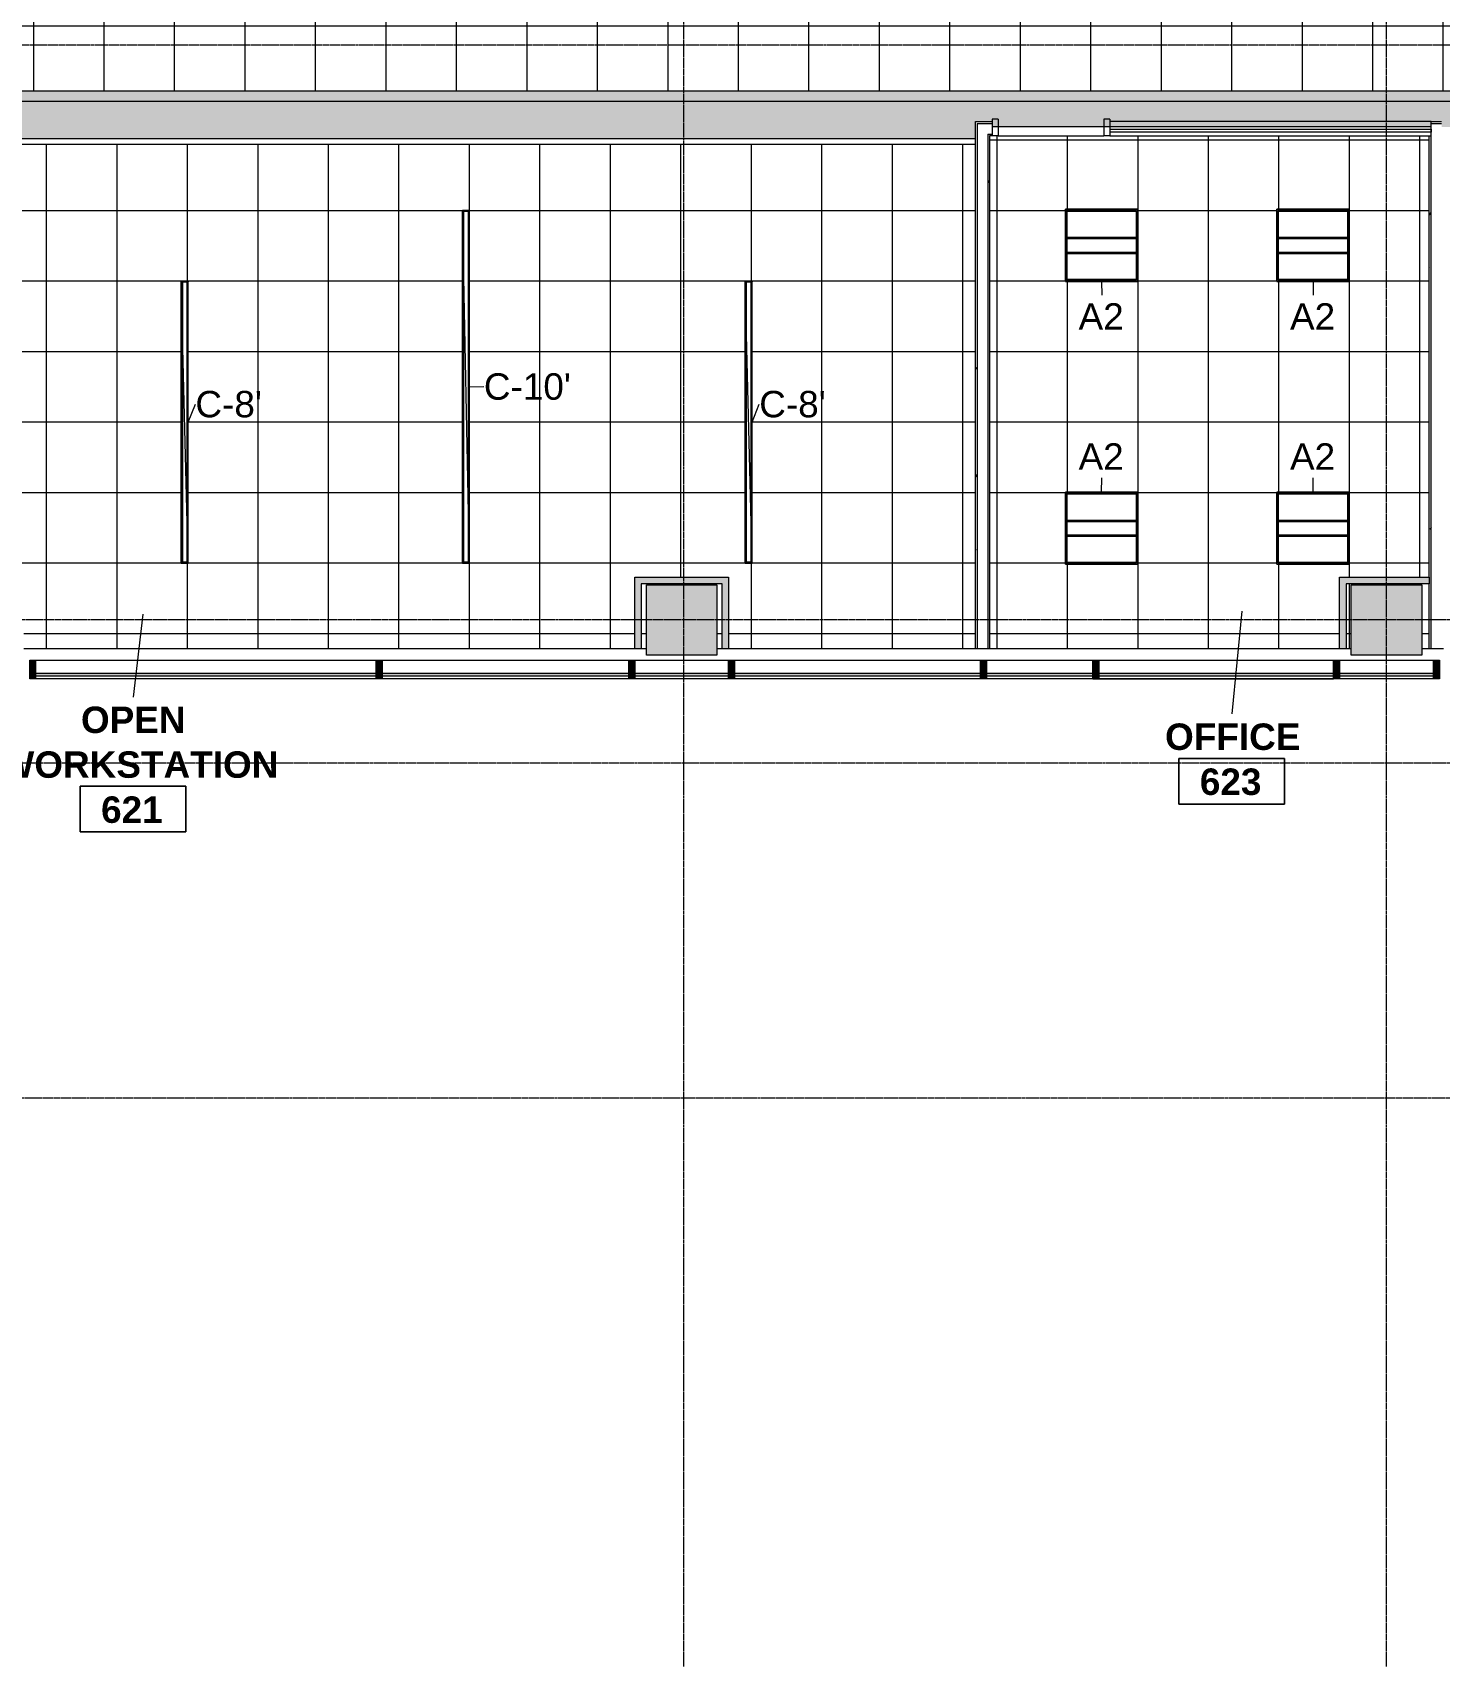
# Model space of a CAD drawing. Header units: inches. Extents: x 2468 to 5383, y -426 to 1376.
# Drawn here: x 3751 to 4230, y -16 to 540 of the extents above; entities that cross this region are included whole.
import ezdxf

# ---------------------------------------------------------------- set-up
doc = ezdxf.new("R2010")
doc.units = ezdxf.units.IN
doc.header["$MEASUREMENT"] = 0
doc.linetypes.add('Grid Line 1_2_', pattern=[0.875, 0.5, -0.125, 0.125, -0.125])
for name, color, linetype, lineweight in [('7200-WISCONSIN-AVE-6TH-FLOOR-031418_dwg', 8, 'Continuous', 9), ('A-AREA-IDEN', 2, 'Continuous', 9), ('A-CLNG', 13, 'Continuous', 13), ('A-CLNG-PATT', 13, 'Continuous', 13), ('A-DOOR', 31, 'Continuous', 13), ('A-DOOR-FRAM', 31, 'Continuous', 20), ('A-GLAZ-CURT', 52, 'Continuous', 9), ('A-GLAZ-CWMG', 51, 'Continuous', 13), ('A-WALL', 113, 'Continuous', 13), ('A-WALL-PATT', 111, 'Continuous', 13), ('Bb-cor', 7, 'Continuous', 9), ('Bb-mullion', 7, 'Continuous', 9), ('E-LITE-EQPM', 33, 'Continuous', 9), ('E-LITE-EQPM-IDEN', 33, 'Continuous', 9), ('I-WALL', 2, 'Continuous', 13), ('S-COLS', 52, 'Continuous', 13), ('S-GRID', 1, 'Continuous', 9)]:
    doc.layers.add(name, color=color, linetype=linetype, lineweight=lineweight)
doc.styles.add('Arial_1', font='arial.ttf', dxfattribs={"height": 9})
doc.styles.add('Swis721 Lt BT_B', font='', dxfattribs={"height": 9})
doc.styles.get('Swis721 Lt BT_B').set_extended_font_data('Swis721 Lt BT', bold=True)
pattern_1 = [(0, (0, 0), (30.72, 7.68), [1.267, -21.773, 1.267, -21.773, -122.88]), (0, (0, 0), (30.72, 7.68), [-46.08, 1.267, -44.813, 1.267, -21.773, -53.76]), (0, (0, 0), (30.72, 7.68), [-115.2, 1.267, -14.093, 1.267, -37.133]), (120, (11.52, 3.84), (-22.011075, 22.7643), [1.267, -21.773, 1.267, -21.773, -122.88]), (120, (11.52, 3.84), (-22.011075, 22.7643), [-46.08, 1.267, -44.813, 1.267, -21.773, -53.76]), (120, (11.52, 3.84), (-22.011075, 22.7643), [-115.2, 1.267, -14.093, 1.267, -37.133]), (240, (15.36, 19.2), (-8.708925, -30.4443), [1.267, -21.773, 1.267, -21.773, -122.88]), (240, (15.36, 19.2), (-8.708925, -30.4443), [-46.08, 1.267, -44.813, 1.267, -21.773, -53.76]), (240, (15.36, 19.2), (-8.708925, -30.4443), [-115.2, 1.267, -14.093, 1.267, -37.133])]

# ---------------------------------------------------------------- blocks, each defined once
blk = doc.blocks.new('7200-WISCONSIN-AVE-6TH-FLOOR-031418_dwg-5450642-6TH FLOOR RCP')
at = {"layer": 'Bb-cor'}
blk.add_line((4114, 320.12), (4194, 320.12), dxfattribs=at)
at = {"layer": 'Bb-mullion'}
blk.add_line((4112, 320.12), (4114, 320.12), dxfattribs=at)
blk = doc.blocks.new('Concrete-Rectangular-Column - 24 x 24-4901126-6TH FLOOR RCP')
at = {"layer": 'S-COLS', "lineweight": 9}
blk.add_hatch(color=7, dxfattribs=at).paths.add_polyline_path([(-12, -12), (12, -12), (12, 12), (-12, 12), (-12, -10.83)], flags=0)
at = {"layer": 'S-COLS', "color": 8, "lineweight": 20}
for p, q in [((-12, 12), (12, 12)), ((-12, -12), (-12, 12)), ((12, 12), (12, -12)), ((12, -12), (-12, -12))]:
    blk.add_line(p, q, dxfattribs=at)
blk = doc.blocks.new('System Panel - Glazed-6291276-6TH FLOOR RCP')
at = {"layer": 'A-GLAZ-CURT', "lineweight": 13}
for p, q in [((-54.75, 0.5), (54.75, 0.5)), ((54.75, 0.5), (54.75, -0.5)), ((54.75, -0.5), (-54.75, -0.5))]:
    blk.add_line(p, q, dxfattribs=at)
blk = doc.blocks.new('Single Flush - OTJ_SOLIDFLUSH_ALUM-6376844-6TH FLOOR RCP')
at = {"layer": 'A-DOOR-FRAM'}
for p, q in [((-20, -3.3125), (-20, 2.4375)), ((-20, 2.4375), (-18, 2.4375)), ((-18, -3.3125), (-18, 2.4375)), ((18.000004, -3.3125), (18.000004, 2.4375)), ((18.000004, 2.4375), (20.000004, 2.4375)), ((20.000004, -3.3125), (20.000004, 2.4375)), ((-20, -3.3125), (-18, -3.3125)), ((18.000004, -3.3125), (20.000004, -3.3125))]:
    blk.add_line(p, q, dxfattribs=at)
blk = doc.blocks.new('System Panel - Glazed-5927109-6TH FLOOR RCP')
at = {"layer": 'A-GLAZ-CURT'}
blk.add_hatch(color=7, dxfattribs=at).paths.add_polyline_path([(58, -0.5), (58, 0.5), (-58, 0.5), (-58, -0.5)], flags=0)
at = {"layer": 'A-GLAZ-CURT', "color": 8, "lineweight": 20}
for p, q in [((-58, -0.5), (-58, 0.5)), ((-58, 0.5), (58, 0.5)), ((58, 0.5), (58, -0.5)), ((58, -0.5), (-58, -0.5))]:
    blk.add_line(p, q, dxfattribs=at)
blk = doc.blocks.new('System Panel - Glazed-5927110-6TH FLOOR RCP')
at = {"layer": 'A-GLAZ-CURT'}
blk.add_hatch(color=7, dxfattribs=at).paths.add_polyline_path([(42, -0.5), (42, 0.5), (-42, 0.5), (-42, -0.5)], flags=0)
at = {"layer": 'A-GLAZ-CURT', "color": 8, "lineweight": 20}
for p, q in [((-42, -0.5), (-42, 0.5)), ((-42, 0.5), (42, 0.5)), ((42, 0.5), (42, -0.5)), ((42, -0.5), (-42, -0.5))]:
    blk.add_line(p, q, dxfattribs=at)
blk = doc.blocks.new('System Panel - Glazed-5927111-6TH FLOOR RCP')
at = {"layer": 'A-GLAZ-CURT'}
blk.add_hatch(color=7, dxfattribs=at).paths.add_polyline_path([(16, -0.5), (16, 0.5), (-16, 0.5), (-16, -0.5)], flags=0)
at = {"layer": 'A-GLAZ-CURT', "color": 8, "lineweight": 20}
for p, q in [((-16, -0.5), (-16, 0.5)), ((-16, 0.5), (16, 0.5)), ((16, 0.5), (16, -0.5)), ((16, -0.5), (-16, -0.5))]:
    blk.add_line(p, q, dxfattribs=at)
blk = doc.blocks.new('System Panel - Glazed-5927112-6TH FLOOR RCP')
at = {"layer": 'A-GLAZ-CURT'}
blk.add_hatch(color=7, dxfattribs=at).paths.add_polyline_path([(41.87, -0.5), (41.87, 0.5), (-41.87, 0.5), (-41.87, -0.5)], flags=0)
at = {"layer": 'A-GLAZ-CURT', "color": 8, "lineweight": 20}
for p, q in [((-41.87, -0.5), (-41.87, 0.5)), ((-41.87, 0.5), (41.87, 0.5)), ((41.87, 0.5), (41.87, -0.5)), ((41.87, -0.5), (-41.87, -0.5))]:
    blk.add_line(p, q, dxfattribs=at)
blk = doc.blocks.new('System Panel - Glazed-5927113-6TH FLOOR RCP')
at = {"layer": 'A-GLAZ-CURT'}
blk.add_hatch(color=7, dxfattribs=at).paths.add_polyline_path([(18.13, -0.5), (18.13, 0.5), (-18.13, 0.5), (-18.13, -0.5)], flags=0)
at = {"layer": 'A-GLAZ-CURT', "color": 8, "lineweight": 20}
for p, q in [((-18.13, -0.5), (-18.13, 0.5)), ((-18.13, 0.5), (18.13, 0.5)), ((18.13, 0.5), (18.13, -0.5)), ((18.13, -0.5), (-18.13, -0.5))]:
    blk.add_line(p, q, dxfattribs=at)
blk = doc.blocks.new('System Panel - Glazed-5927107-6TH FLOOR RCP')
at = {"layer": 'A-GLAZ-CURT'}
blk.add_hatch(color=7, dxfattribs=at).paths.add_polyline_path([(40, -0.5), (40, 0.5), (-40, 0.5), (-40, -0.5)], flags=0)
at = {"layer": 'A-GLAZ-CURT', "color": 8, "lineweight": 20}
for p, q in [((-40, -0.5), (-40, 0.5)), ((-40, 0.5), (40, 0.5)), ((40, 0.5), (40, -0.5)), ((40, -0.5), (-40, -0.5))]:
    blk.add_line(p, q, dxfattribs=at)
blk = doc.blocks.new('Rectangular Mullion - 2_ x 6_ rectangular-5927116-6TH FLOOR RCP')
at = {"layer": 'A-GLAZ-CWMG', "lineweight": 9}
blk.add_hatch(color=7, dxfattribs=at).paths.add_polyline_path([(-1, 1.375), (1, 1.375), (1, -4.875), (-1, -4.875), (-1, 0.5)], flags=0)
at = {"layer": 'A-GLAZ-CWMG', "color": 8, "lineweight": 20}
for p, q in [((1, 1.375), (-1, 1.375)), ((-1, 1.375), (-1, -4.875)), ((1, -4.875), (1, 1.375)), ((-1, -4.875), (1, -4.875))]:
    blk.add_line(p, q, dxfattribs=at)
blk = doc.blocks.new('Rectangular Mullion - 2_ x 6_ rectangular-5909340-6TH FLOOR RCP')
at = {"layer": 'A-GLAZ-CWMG', "lineweight": 9}
for p, q in [((3752, 326.38), (3868, 326.38)), ((3752, 320.13), (3868, 320.13))]:
    blk.add_line(p, q, dxfattribs=at)
blk = doc.blocks.new('Rectangular Mullion - 2_ x 6_ rectangular-5909323-6TH FLOOR RCP')
at = {"layer": 'A-GLAZ-CWMG', "lineweight": 9}
for p, q in [((4710, 326.38), (4794, 326.38)), ((4710, 320.13), (4794, 320.13))]:
    blk.add_line(p, q, dxfattribs=at)
blk = doc.blocks.new('Rectangular Mullion - 2_ x 6_ rectangular-5909341-6TH FLOOR RCP')
at = {"layer": 'A-GLAZ-CWMG', "lineweight": 9}
for p, q in [((3956, 326.38), (3988, 326.38)), ((3956, 320.13), (3988, 320.13))]:
    blk.add_line(p, q, dxfattribs=at)
blk = doc.blocks.new('Rectangular Mullion - 2_ x 6_ rectangular-5909342-6TH FLOOR RCP')
at = {"layer": 'A-GLAZ-CWMG', "lineweight": 9}
for p, q in [((3990, 326.38), (4073.75, 326.38)), ((3990, 320.13), (4073.75, 320.13))]:
    blk.add_line(p, q, dxfattribs=at)
blk = doc.blocks.new('Rectangular Mullion - 2_ x 6_ rectangular-5909343-6TH FLOOR RCP')
at = {"layer": 'A-GLAZ-CWMG', "lineweight": 9}
for p, q in [((4075.75, 326.38), (4112, 326.38)), ((4075.75, 320.13), (4112, 320.13))]:
    blk.add_line(p, q, dxfattribs=at)
blk = doc.blocks.new('Rectangular Mullion - 2_ x 6_ rectangular-5909338-6TH FLOOR RCP')
at = {"layer": 'A-GLAZ-CWMG', "lineweight": 9}
for p, q in [((3512, 326.38), (3592, 326.38)), ((3512, 320.13), (3592, 320.13))]:
    blk.add_line(p, q, dxfattribs=at)
blk = doc.blocks.new('L-Recessed-Axis-Plano - 2 X 2-4550865-6TH FLOOR RCP')
at = {"layer": 'E-LITE-EQPM'}
for p, q in [((12.31, 12.28), (-12.31, 12.28)), ((-12.31, 12.28), (-12.31, -12.28)), ((11.91, 11.87), (-11.91, 11.87)), ((-11.91, 11.87), (-11.91, -11.88)), ((-11.88, -11.56), (-11.88, 11.56)), ((-11.88, 11.56), (11.87, 11.56)), ((11.87, 11.56), (11.87, -11.56)), ((11.91, -11.88), (11.91, 11.87)), ((12.31, -12.28), (12.31, 12.28)), ((-11.88, 2.74), (11.87, 2.74)), ((11.87, 2.51), (-11.88, 2.51)), ((-11.88, 2.3), (11.87, 2.3)), ((-11.88, -2.3), (11.87, -2.3)), ((-11.88, -2.51), (11.87, -2.51)), ((-11.88, -2.74), (11.87, -2.74)), ((-12.31, -12.28), (12.31, -12.28)), ((-11.91, -11.88), (11.91, -11.88)), ((11.87, -11.56), (-11.88, -11.56))]:
    blk.add_line(p, q, dxfattribs=at)
blk = doc.blocks.new('RECESSED_Cooper_NeoRay_Straight_Narrow_22DR - Recessed_Cooper_NeoRay_Straight_Narrow_8_-5964266-6TH FLOOR RCP')
at = {"layer": 'E-LITE-EQPM'}
for p, q in [((1.19, 48), (-1.19, -48)), ((-1.19, -48), (-1.19, 48)), ((-1.19, 48), (1.19, 48)), ((-1.19, 48), (1.19, 48)), ((-1.19, 47.75), (-1.19, 48)), ((1.19, 47.75), (-1.19, 47.75)), ((-1.19, 47.75), (-0.84, 47.75)), ((-1.19, 47.75), (-1.19, -47.75)), ((-0.84, 47.75), (0.84, 47.75)), ((-0.84, 47.75), (-0.84, -47.75)), ((-0.84, -47.75), (-0.84, 47.75)), ((0.84, -47.75), (0.84, 47.75)), ((0.84, 47.75), (1.19, 47.75)), ((0.84, 47.75), (0.84, -47.75)), ((1.19, 48), (1.19, -48)), ((1.19, 48), (1.19, 47.75)), ((1.19, 47.75), (1.19, -47.75)), ((-0.84, -47.75), (-1.19, -47.75)), ((-1.19, -47.75), (1.19, -47.75)), ((-1.19, -47.75), (-1.19, -48)), ((1.19, -48), (-1.19, -48)), ((1.19, -48), (-1.19, -48)), ((0.84, -47.75), (-0.84, -47.75)), ((1.19, -47.75), (0.84, -47.75)), ((1.19, -48), (1.19, -47.75))]:
    blk.add_line(p, q, dxfattribs=at)
blk = doc.blocks.new('RECESSED_Cooper_NeoRay_Straight_Narrow_22DR - Recessed_Cooper_NeoRay_Straight_Narrow_10_-V28-6TH FLOOR RCP')
at = {"layer": 'E-LITE-EQPM'}
for p, q in [((1.19, 60), (-1.19, -60)), ((-1.19, -60), (-1.19, 60)), ((-1.19, 60), (1.19, 60)), ((-1.19, 60), (1.19, 60)), ((-1.19, 59.75), (-1.19, 60)), ((1.19, 59.75), (-1.19, 59.75)), ((-1.19, 59.75), (-0.84, 59.75)), ((-1.19, 59.75), (-1.19, -59.75)), ((-0.84, 59.75), (0.84, 59.75)), ((-0.84, 59.75), (-0.84, -59.75)), ((-0.84, -59.75), (-0.84, 59.75)), ((0.84, -59.75), (0.84, 59.75)), ((0.84, 59.75), (1.19, 59.75)), ((0.84, 59.75), (0.84, -59.75)), ((1.19, 60), (1.19, -60)), ((1.19, 60), (1.19, 59.75)), ((1.19, 59.75), (1.19, -59.75)), ((-0.84, -59.75), (-1.19, -59.75)), ((-1.19, -59.75), (1.19, -59.75)), ((-1.19, -59.75), (-1.19, -60)), ((1.19, -60), (-1.19, -60)), ((1.19, -60), (-1.19, -60)), ((0.84, -59.75), (-0.84, -59.75)), ((1.19, -59.75), (0.84, -59.75)), ((1.19, -60), (1.19, -59.75))]:
    blk.add_line(p, q, dxfattribs=at)
blk = doc.blocks.new('Room Tag - Room Name and Number-3379422-6TH FLOOR RCP')
at = {"layer": 'A-AREA-IDEN'}
for p, q in [((-0.1881, -0.1636), (-0.1881, -0.0018)), ((-0.1881, -0.0018), (0.1869, -0.0018)), ((0.1869, -0.0018), (-0.1881, -0.0018)), ((-0.1881, -0.0018), (-0.1881, -0.1636)), ((0.1869, -0.0018), (0.1869, -0.1636)), ((0.1869, -0.1636), (0.1869, -0.0018)), ((0.1869, -0.1636), (-0.1881, -0.1636)), ((-0.1881, -0.1636), (0.1869, -0.1636))]:
    blk.add_line(p, q, dxfattribs=at)

msp = doc.modelspace()

# ---------------------------------------------------------------- hatches: boundary and pattern name
at = {"layer": 'A-CLNG-PATT'}
h = msp.add_hatch(dxfattribs=at)
h.set_pattern_fill('FP_25', color=256, style=0, pattern_type=2)
h.set_pattern_definition([(0, (4255.338, 926.38), (0, -24), []), (270, (4255.338, 926.38), (-24, -1e-15), [])])
h.paths.add_polyline_path([(3243.55, 520.25), (4735.94, 520.29), (4721.58, 563.24), (4526.69, 563.28), (4526.69, 566.17), (4465.75, 566.17), (4465.75, 565.98), (4438, 565.98), (4438, 566.17), (4225.75, 566.17), (4225.75, 565.98), (4169, 565.98), (4169, 566.17), (4124.87, 566.18), (4124.87, 566.38), (3986.25, 566.38), (3986.25, 565.87), (3957.75, 565.87), (3957.75, 566.38), (3746, 566.38), (3746, 565.87), (3717.75, 565.87), (3717.75, 566.38), (3600, 566.38), (3600, 712.12), (3542, 712.12), (3542, 566.38), (3228.13, 566.38), (3237.67, 537.85)], flags=0)
h.paths.add_polyline_path([(4054.03, 551.97), (4049.65, 551.97), (4049.65, 556.35), (4054.03, 556.35), (4054.03, 552.41)], flags=0)
h.paths.add_polyline_path([(4242.09, 551.97), (4241.65, 551.97), (4241.65, 556.35), (4246.03, 556.35), (4246.03, 551.97), (4245.59, 551.97)], flags=0)
h.paths.add_polyline_path([(4699.09, 551.97), (4698.65, 551.97), (4698.65, 556.35), (4703.03, 556.35), (4703.03, 551.97), (4702.59, 551.97)], flags=0)
h.paths.add_polyline_path([(4337.65, 551.97), (4337.65, 556.35), (4342.03, 556.35), (4342.03, 551.97), (4338.09, 551.97)], flags=0)
h.paths.add_polyline_path([(4434.09, 551.97), (4433.65, 551.97), (4433.65, 556.35), (4438.03, 556.35), (4438.03, 551.97), (4437.59, 551.97)], flags=0)
h.paths.add_polyline_path([(3286.1, 551.97), (3281.73, 551.97), (3281.73, 556.35), (3286.1, 556.35), (3286.1, 552.41)], flags=0)
h.paths.add_polyline_path([(4510.09, 551.97), (4506.15, 551.97), (4506.15, 556.35), (4510.53, 556.35), (4510.53, 551.97)], flags=0)
h.paths.add_polyline_path([(3478.1, 551.97), (3473.73, 551.97), (3473.73, 556.35), (3478.1, 556.35), (3478.1, 552.41)], flags=0)
h.paths.add_polyline_path([(3669.67, 551.97), (3665.73, 551.97), (3665.73, 556.35), (3670.1, 556.35), (3670.1, 551.97)], flags=0)
h.paths.add_polyline_path([(3762.58, 551.97), (3762.14, 551.97), (3762.14, 556.35), (3766.52, 556.35), (3766.52, 551.97), (3766.08, 551.97)], flags=0)
h.paths.add_polyline_path([(4149.09, 551.97), (4145.15, 551.97), (4145.15, 556.35), (4149.53, 556.35), (4149.53, 551.97)], flags=0)
h.paths.add_polyline_path([(3861.67, 551.97), (3857.73, 551.97), (3857.73, 556.35), (3862.1, 556.35), (3862.1, 551.97)], flags=0)
h.paths.add_polyline_path([(3953.73, 551.97), (3953.73, 556.35), (3958.1, 556.35), (3958.1, 551.97), (3954.17, 551.97)], flags=0)
h.paths.add_polyline_path([(3377.97, 551.97), (3377.97, 556.35), (3382.34, 556.35), (3382.34, 551.97), (3378.41, 551.97)], flags=0)
h.paths.add_polyline_path([(3568.81, 551.97), (3568.81, 556.35), (3573.18, 556.35), (3573.18, 551.97), (3569.02, 551.97)], flags=0)
h.paths.add_polyline_path([(4602.17, 551.97), (4601.73, 551.97), (4601.73, 556.35), (4606.1, 556.35), (4606.1, 551.97), (4605.67, 551.97)], flags=0)
h.paths.add_polyline_path([(4225.75, 570.17), (4438, 570.17), (4438, 594.25), (4465.75, 594.25), (4465.75, 570.17), (4526.69, 570.17), (4526.69, 1062.25), (4551.97, 1070.7), (4523.63, 1155.52), (3947.94, 1155.52), (3947.94, 1307.13), (3871.95, 1307.13), (3871.95, 897.23), (3872.37, 898.62), (4012.67, 898.62), (3989.35, 897.23), (4013.5, 897.26), (4013.5, 898.25), (4124.5, 898.25), (4124.5, 897.25), (4122.25, 897.23), (4122.25, 897.13), (4124.87, 897.13), (4124.87, 898.25), (4125.87, 898.25), (4125.87, 829.63), (4124.87, 829.63), (4124.87, 570.17), (4169, 570.17), (4169, 594.25), (4225.75, 594.25), (4225.75, 580.12)], flags=0)
h.paths.add_polyline_path([(4329.44, 590.51), (4327.06, 590.51), (4327.06, 782.51), (4329.44, 782.51), (4329.44, 664.66)], flags=0)
h.paths.add_polyline_path([(3573.18, 599.99), (3568.81, 599.99), (3568.81, 604.37), (3573.18, 604.37), (3573.18, 600.43)], flags=0)
h.paths.add_polyline_path([(4149.53, 624.19), (4145.15, 624.19), (4145.15, 628.57), (4149.53, 628.57), (4149.53, 624.63)], flags=0)
h.paths.add_polyline_path([(4509.53, 624.19), (4505.15, 624.19), (4505.15, 628.57), (4509.53, 628.57), (4509.53, 624.63)], flags=0)
h.paths.add_polyline_path([(4231.06, 638.51), (4231.06, 782.51), (4233.44, 782.51), (4233.44, 638.51)], flags=0)
h.paths.add_polyline_path([(4423.44, 638.51), (4421.06, 638.51), (4421.06, 782.51), (4423.44, 782.51), (4423.44, 664.66)], flags=0)
h.paths.add_polyline_path([(3572.74, 673.19), (3568.81, 673.19), (3568.81, 677.57), (3573.18, 677.57), (3573.18, 673.19)], flags=0)
h.paths.add_polyline_path([(4149.53, 720.19), (4145.15, 720.19), (4145.15, 724.57), (4149.53, 724.57), (4149.53, 720.63)], flags=0)
h.paths.add_polyline_path([(4509.53, 720.19), (4505.15, 720.19), (4505.15, 724.57), (4509.53, 724.57), (4509.53, 720.63)], flags=0)
h.paths.add_polyline_path([(4327.06, 796.62), (4229.25, 796.62), (4229.25, 811.38), (4225, 811.38), (4225, 810.38), (4224, 810.38), (4224, 808.12), (4181.55, 808.12), (4181.55, 832.12), (4224, 832.12), (4224, 828.38), (4225, 828.38), (4225, 827.38), (4229.25, 827.38), (4229.25, 844.1), (4434, 844.1), (4434, 827.38), (4439, 827.38), (4439, 828.38), (4440, 828.38), (4440, 830.12), (4464, 830.12), (4464, 806.12), (4440, 806.12), (4440, 810.38), (4439, 810.38), (4439, 811.38), (4434, 811.38), (4434, 796.62), (4329.44, 796.62)], flags=0)
h.paths.add_polyline_path([(4183.8, 810.37), (4200, 810.37), (4200, 829.87), (4183.8, 829.87), (4183.8, 826.68)], flags=0)
h.paths.add_polyline_path([(4149.53, 816.19), (4145.15, 816.19), (4145.15, 820.57), (4149.53, 820.57), (4149.53, 816.63)], flags=0)
h.paths.add_polyline_path([(4509.09, 816.19), (4505.15, 816.19), (4505.15, 820.57), (4509.53, 820.57), (4509.53, 816.19)], flags=0)
h.paths.add_polyline_path([(4340.6, 845.43), (4267.67, 845.43), (4267.49, 845.5), (4267.42, 845.68), (4267.42, 852.93), (4267.49, 853.1), (4267.67, 853.18), (4395.23, 853.17), (4395.34, 853.1), (4395.42, 852.93), (4395.42, 845.68), (4395.34, 845.5), (4395.17, 845.43), (4349.81, 845.43)], flags=0)
h.paths.add_polyline_path([(4231.06, 854.51), (4231.06, 1022.51), (4233.44, 1022.51), (4233.44, 854.51)], flags=0)
h.paths.add_polyline_path([(4423.44, 854.51), (4421.06, 854.51), (4421.06, 1022.51), (4423.44, 1022.51), (4423.44, 854.88)], flags=0)
h.paths.add_polyline_path([(4327.06, 854.51), (4327.06, 1094.51), (4329.44, 1094.51), (4329.44, 854.51)], flags=0)
h.paths.add_polyline_path([(4509.09, 912.19), (4505.15, 912.19), (4505.15, 916.57), (4509.53, 916.57), (4509.53, 912.19)], flags=0)
h.paths.add_polyline_path([(3966.96, 926.38), (3966.96, 1046), (3957.88, 1046), (3957.88, 1074.25), (3986.13, 1074.25), (3986.13, 1046), (3969.34, 1046), (3969.34, 926.38)], flags=0)
h.paths.add_polyline_path([(4159.71, 926.38), (4159.71, 1046.38), (4162.09, 1046.38), (4162.09, 926.38)], flags=0)
h.paths.add_polyline_path([(4065.71, 926.38), (4063.34, 926.38), (4063.34, 1094.38), (4065.71, 1094.38), (4065.71, 934.5)], flags=0)
h.paths.add_polyline_path([(3906.59, 936.19), (3906.15, 936.19), (3906.15, 940.57), (3910.53, 940.57), (3910.53, 936.19), (3910.09, 936.19)], flags=0)
h.paths.add_polyline_path([(4509.09, 1008.19), (4505.15, 1008.19), (4505.15, 1012.57), (4509.53, 1012.57), (4509.53, 1008.19)], flags=0)
h.paths.add_polyline_path([(3906.15, 1032.19), (3906.15, 1036.57), (3910.53, 1036.57), (3910.53, 1032.19), (3906.59, 1032.19)], flags=0)
h.paths.add_polyline_path([(4465.75, 1045.98), (4438, 1045.98), (4438, 1074.25), (4465.75, 1074.25), (4465.75, 1048.48)], flags=0)
h.paths.add_polyline_path([(4197.48, 1045.98), (4169, 1045.98), (4169, 1074.25), (4225.75, 1074.25), (4225.75, 1045.98), (4223.25, 1045.98)], flags=0)
h.paths.add_polyline_path([(3906.15, 1128.19), (3906.15, 1132.57), (3910.53, 1132.57), (3910.53, 1128.19), (3906.59, 1128.19)], flags=0)
h.paths.add_polyline_path([(4030.09, 1128.19), (4026.15, 1128.19), (4026.15, 1132.57), (4030.53, 1132.57), (4030.53, 1128.19)], flags=0)
h.paths.add_polyline_path([(4121.15, 1128.19), (4121.15, 1132.57), (4125.53, 1132.57), (4125.53, 1128.19), (4121.59, 1128.19)], flags=0)
h.paths.add_polyline_path([(4221.09, 1128.19), (4217.15, 1128.19), (4217.15, 1132.57), (4221.53, 1132.57), (4221.53, 1128.19)], flags=0)
h.paths.add_polyline_path([(4317.09, 1128.19), (4313.15, 1128.19), (4313.15, 1132.57), (4317.53, 1132.57), (4317.53, 1128.19)], flags=0)
h.paths.add_polyline_path([(4409.15, 1128.19), (4409.15, 1132.57), (4413.53, 1132.57), (4413.53, 1128.19), (4409.59, 1128.19)], flags=0)
h.paths.add_polyline_path([(4504.6, 1128.48), (4504.16, 1128.48), (4504.16, 1132.85), (4508.54, 1132.85), (4508.54, 1128.48), (4506.97, 1128.48)], flags=0)
h.paths.add_polyline_path([(3906.15, 1224.19), (3906.15, 1228.57), (3910.53, 1228.57), (3910.53, 1224.19), (3906.59, 1224.19)], flags=0)
h = msp.add_hatch(dxfattribs=at)
h.set_pattern_fill('FP_1', color=256, style=0, pattern_type=2)
h.set_pattern_definition(pattern_1)
h.paths.add_polyline_path([(3299.93, 351.6), (3299.93, 351.6), (3300.77, 360.1), (3303.25, 352.71), (3315.51, 356.81), (3315.51, 356.87), (3315.01, 356.87), (3315.01, 507.46), (3315.51, 507.46), (3315.51, 507.94), (3734, 507.94), (3734, 507), (3734.48, 507), (3734.48, 503.94), (4072, 503.94), (4072, 509.77), (4077.75, 509.77), (4077.75, 507.94), (4227.25, 507.94), (4227.25, 509.77), (4230.75, 509.77), (4230.75, 507.94), (4405.99, 507.94), (4405.99, 509.77), (4411.74, 509.77), (4411.74, 507.94), (4589.25, 507.94), (4589.25, 509.77), (4595, 509.77), (4595, 507.94), (4733.5, 507.94), (4733.5, 509.77), (4739.45, 509.77), (4735.95, 520.25), (3243.55, 520.25), (3298.38, 356.21)], flags=0)
h.paths.add_polyline_path([(4128.73, 566.17), (4169, 566.17), (4169, 570.17), (4124.87, 570.17), (4124.87, 566.17), (4125, 566.17)], flags=0)
h.paths.add_polyline_path([(4526.69, 566.17), (4526.69, 570.17), (4465.75, 570.17), (4465.75, 566.17), (4526.61, 566.17)], flags=0)
h.paths.add_polyline_path([(4225.75, 566.17), (4438, 566.17), (4438, 570.17), (4225.75, 570.17), (4225.75, 566.38)], flags=0)
h.paths.add_polyline_path([(4200, 568.48), (4200, 570.17), (4171.5, 570.17), (4171.5, 568.48)], flags=0)
h = msp.add_hatch(dxfattribs=at)
h.set_pattern_fill('FP_2', color=256, style=0, pattern_type=2)
h.set_pattern_definition([(180, (5675.724, 503.5), (3e-15, 24), []), (90, (5675.724, 503.5), (24, -1e-15), [])])
h.paths.add_polyline_path([(3944.49, 330.25), (3956, 330.25), (3956, 354.63), (3988, 354.63), (3988, 330.25), (4072, 330.25), (4072, 502.13), (3734.48, 502.13), (3734.48, 354.63), (3748, 354.63), (3748, 330.25), (3801.62, 330.25)], flags=0)
h.paths.add_polyline_path([(3745.75, 330.25), (3745.75, 352.38), (3734.48, 352.38), (3734.49, 352.12), (3744, 352.12), (3744, 330.25)], flags=0)
h.paths.add_polyline_path([(3958.25, 330.25), (3960, 330.25), (3960, 352.12), (3984, 352.12), (3984, 330.25), (3985.75, 330.25), (3985.75, 352.38), (3958.25, 352.38), (3958.25, 331.43)], flags=0)
h.paths.add_polyline_path([(3996, 359.5), (3993.62, 359.5), (3993.62, 455.5), (3996, 455.5)], flags=0)
h.paths.add_polyline_path([(3899.72, 359.5), (3897.35, 359.5), (3897.35, 479.5), (3899.72, 479.5)], flags=0)
h.paths.add_polyline_path([(3801.62, 359.5), (3801.62, 455.5), (3804, 455.5), (3804, 359.5)], flags=0)
h = msp.add_hatch(dxfattribs=at)
h.set_pattern_fill('FP_23', color=256, style=0, pattern_type=2)
h.set_pattern_definition([(90, (4151.375, 407.5), (24, -1e-15), []), (0, (4151.375, 407.5), (0, -24), [])])
h.paths.add_polyline_path([(4076.87, 330.25), (4196, 330.25), (4196, 354.63), (4226.56, 354.63), (4226.56, 504.9), (4076.87, 504.9), (4076.87, 331.43)], flags=0)
h.paths.add_polyline_path([(4224, 330.25), (4226.56, 330.25), (4226.56, 352.38), (4198.25, 352.38), (4198.25, 330.25), (4200, 330.25), (4200, 352.12), (4224, 352.12), (4224, 331.43)], flags=0)
h.paths.add_polyline_path([(4196, 359.09), (4174.69, 359.09), (4174.69, 383.66), (4199.31, 383.66), (4199.31, 359.09), (4198.25, 359.09)], flags=0)
h.paths.add_polyline_path([(4102.69, 359.09), (4102.69, 383.66), (4127.31, 383.66), (4127.31, 359.09)], flags=0)
h.paths.add_polyline_path([(4127.31, 455.34), (4102.69, 455.34), (4102.69, 479.91), (4127.31, 479.91), (4127.31, 463.88)], flags=0)
h.paths.add_polyline_path([(4174.69, 455.34), (4174.69, 479.91), (4199.31, 479.91), (4199.31, 455.34), (4184, 455.34)], flags=0)
at = {"layer": 'A-WALL-PATT', "lineweight": 9}
h = msp.add_hatch(dxfattribs=at)
h.set_pattern_fill('FP_1', color=256, style=0, pattern_type=2)
h.set_pattern_definition(pattern_1)
h.paths.add_polyline_path([(4072, 330.25), (4072.62, 330.25), (4072.62, 509.15), (4072, 509.15), (4072, 331.43)], flags=0)
h = msp.add_hatch(dxfattribs=at)
h.set_pattern_fill('FP_1', color=256, style=0, pattern_type=2)
h.set_pattern_definition(pattern_1)
h.paths.add_polyline_path([(4076.25, 330.25), (4076.87, 330.25), (4076.87, 504.9), (4076.25, 504.9), (4076.25, 331.43)], flags=0)
h = msp.add_hatch(dxfattribs=at)
h.set_pattern_fill('FP_1', color=256, style=0, pattern_type=2)
h.set_pattern_definition(pattern_1)
h.paths.add_polyline_path([(4227.19, 330.25), (4227.19, 504.9), (4226.56, 504.9), (4226.56, 330.25)], flags=0)
for points in [[(3956, 330.25), (3958.25, 330.25), (3958.25, 354.63), (3956, 354.63), (3956, 331.43)], [(3985.75, 352.38), (3988, 352.38), (3988, 354.63), (3958.25, 354.63), (3958.25, 352.38), (3984, 352.38)], [(3988, 330.25), (3988, 352.38), (3985.75, 352.38), (3985.75, 330.25)], [(4196, 352.38), (4226.56, 352.38), (4226.56, 354.63), (4196, 354.63)], [(4198.25, 330.25), (4198.25, 352.38), (4196, 352.38), (4196, 330.25)]]:
    msp.add_hatch(color=7, dxfattribs=at).paths.add_polyline_path(points, flags=0)

# ---------------------------------------------------------------- linework, layer by layer
at = {"layer": 'A-AREA-IDEN'}
for p, q in [((3788.57, 342.14), (3785.2, 313.88)), ((4162.73, 343.11), (4159.36, 308.12))]:
    msp.add_line(p, q, dxfattribs=at)
at = {"layer": 'A-CLNG'}
for p, q in [((3243.55, 520.25), (4735.95, 520.25)), ((4227.25, 507.94), (4077.75, 507.94)), ((4072, 503.94), (3734.48, 503.94)), ((3734.48, 502.13), (4072, 502.13)), ((3899.72, 479.5), (3897.35, 479.5)), ((3897.35, 479.5), (3897.35, 359.5)), ((3899.72, 359.5), (3899.72, 479.5)), ((4127.31, 479.91), (4102.69, 479.91)), ((4102.69, 479.91), (4102.69, 455.34)), ((4127.31, 455.34), (4127.31, 479.91)), ((4199.31, 479.91), (4174.69, 479.91)), ((4174.69, 479.91), (4174.69, 455.34)), ((4199.31, 455.34), (4199.31, 479.91)), ((3804, 455.5), (3801.62, 455.5)), ((3801.62, 455.5), (3801.62, 359.5)), ((3804, 359.5), (3804, 455.5)), ((3996, 455.5), (3993.62, 455.5)), ((3993.62, 455.5), (3993.62, 359.5)), ((3996, 359.5), (3996, 455.5)), ((4102.69, 455.34), (4127.31, 455.34)), ((4174.69, 455.34), (4199.31, 455.34)), ((4127.31, 383.66), (4102.69, 383.66)), ((4102.69, 383.66), (4102.69, 359.09)), ((4127.31, 359.09), (4127.31, 383.66)), ((4199.31, 383.66), (4174.69, 383.66)), ((4174.69, 383.66), (4174.69, 359.09)), ((4199.31, 359.09), (4199.31, 383.66)), ((3801.62, 359.5), (3804, 359.5)), ((3897.35, 359.5), (3899.72, 359.5)), ((3993.62, 359.5), (3996, 359.5)), ((4102.69, 359.09), (4127.31, 359.09)), ((4174.69, 359.09), (4199.31, 359.09))]:
    msp.add_line(p, q, dxfattribs=at)
at = {"layer": 'A-WALL'}
for p, q in [((4072.62, 509.15), (4077.75, 509.15)), ((4072.62, 509.15), (4072.62, 330.25)), ((4227.25, 509.15), (4230.75, 509.15)), ((4076.25, 505.52), (4077.75, 505.52)), ((4076.25, 505.52), (4076.25, 330.25)), ((4227.19, 330.25), (4227.19, 504.9))]:
    msp.add_line(p, q, dxfattribs=at)
at = {"layer": 'A-WALL', "lineweight": 9}
for p, q in [((3956, 330.25), (3748, 330.25)), ((3960, 330.25), (3958.25, 330.25)), ((3985.75, 330.25), (3984, 330.25)), ((4072, 330.25), (3988, 330.25)), ((4196, 330.25), (4076.87, 330.25)), ((4200, 330.25), (4198.25, 330.25)), ((4226.56, 330.25), (4224, 330.25))]:
    msp.add_line(p, q, dxfattribs=at)
at = {"layer": 'E-LITE-EQPM-IDEN'}
for p, q in [((4115, 455.34), (4115.03, 450.68)), ((4187, 455.34), (4187.03, 450.68)), ((3899.72, 419.5), (3904.64, 419.58)), ((3804, 407.5), (3806.41, 413.58)), ((3996, 407.5), (3998.41, 413.58)), ((4115, 383.66), (4115.03, 388.48)), ((4187, 383.66), (4187.03, 388.48))]:
    msp.add_line(p, q, dxfattribs=at)
at = {"layer": 'I-WALL', "lineweight": 9}
for p, q in [((3248.41, 516.75), (4737.12, 516.75)), ((4227.25, 509.77), (4117.75, 509.77)), ((4079.75, 504.9), (4115.75, 504.9)), ((4117.75, 504.9), (4226.56, 504.9))]:
    msp.add_line(p, q, dxfattribs=at)
at = {"layer": 'I-WALL'}
for p, q in [((4072, 509.77), (4077.75, 509.77)), ((4072, 330.25), (4072, 509.77)), ((4227.25, 504.9), (4227.25, 509.77)), ((4227.25, 509.77), (4230.75, 509.77)), ((4077.75, 504.9), (4076.87, 504.9)), ((4076.87, 504.9), (4076.87, 330.25)), ((4226.56, 354.63), (4226.56, 504.9)), ((4226.56, 504.9), (4227.25, 504.9)), ((4226.56, 330.25), (4226.56, 352.38)), ((4076.87, 330.25), (4072, 330.25)), ((4231.44, 330.25), (4226.56, 330.25))]:
    msp.add_line(p, q, dxfattribs=at)
at = {"layer": 'I-WALL', "color": 8, "lineweight": 20}
for p, q in [((3956, 330.25), (3956, 354.63)), ((3956, 354.63), (3988, 354.63)), ((3958.25, 352.38), (3958.25, 330.25)), ((3985.75, 352.38), (3958.25, 352.38)), ((3985.75, 330.25), (3985.75, 352.38)), ((3988, 354.63), (3988, 330.25)), ((4196, 354.63), (4226.56, 354.63)), ((4196, 330.25), (4196, 354.63)), ((4226.56, 352.38), (4198.25, 352.38)), ((4198.25, 352.38), (4198.25, 330.25)), ((4226.56, 354.63), (4226.56, 352.38)), ((3958.25, 330.25), (3956, 330.25)), ((3988, 330.25), (3985.75, 330.25)), ((4198.25, 330.25), (4196, 330.25))]:
    msp.add_line(p, q, dxfattribs=at)
at = {"layer": 'S-GRID', "linetype": 'Grid Line 1_2_'}
for p, q in [((3972.75, -16.1), (3972.75, 1351.58)), ((4212, -16.1), (4212, 1351.58)), ((2760.5, 535.94), (4862.49, 535.94)), ((4862.49, 340.12), (2467.88, 340.12)), ((2467.88, 291.42), (4862.49, 291.42)), ((2892.9, 177.42), (4862.49, 177.42))]:
    msp.add_line(p, q, dxfattribs=at)

# ---------------------------------------------------------------- block references
at = {"layer": '7200-WISCONSIN-AVE-6TH-FLOOR-031418_dwg', "color": 7}
msp.add_blockref('7200-WISCONSIN-AVE-6TH-FLOOR-031418_dwg-5450642-6TH FLOOR RCP', (0, 0), dxfattribs=at)
at = {"layer": 'A-AREA-IDEN', "xscale": 95.99999999999994, "yscale": 95.99999999999994, "zscale": 95.99999999999994}
for p in [(4159.34, 293.16), (3785.19, 283.65)]:
    msp.add_blockref('Room Tag - Room Name and Number-3379422-6TH FLOOR RCP', p, dxfattribs=at)
at = {"layer": 'A-DOOR', "rotation": 180}
msp.add_blockref('Single Flush - OTJ_SOLIDFLUSH_ALUM-6376844-6TH FLOOR RCP', (4097.75, 507.33), dxfattribs=at)
at = {"layer": 'A-GLAZ-CURT'}
for name, p in [('System Panel - Glazed-6291276-6TH FLOOR RCP', (4172.5, 506.65)), ('System Panel - Glazed-5927109-6TH FLOOR RCP', (3810, 321.5)), ('System Panel - Glazed-5927110-6TH FLOOR RCP', (3912, 321.5)), ('System Panel - Glazed-5927111-6TH FLOOR RCP', (3972, 321.5)), ('System Panel - Glazed-5927112-6TH FLOOR RCP', (4031.87, 321.5)), ('System Panel - Glazed-5927113-6TH FLOOR RCP', (4093.87, 321.5)), ('System Panel - Glazed-5927107-6TH FLOOR RCP', (4154, 321.5)), ('System Panel - Glazed-5927111-6TH FLOOR RCP', (4212, 321.5))]:
    msp.add_blockref(name, p, dxfattribs=at)
at = {"layer": 'A-GLAZ-CWMG', "lineweight": 9, "extrusion": (0, 0, -1), "rotation": 180}
for p in [(-3751, 321.5), (-3869, 321.5), (-3955, 321.5), (-3989, 321.5), (-4074.75, 321.5), (-4113, 321.5), (-4195, 321.5), (-4229, 321.5)]:
    msp.add_blockref('Rectangular Mullion - 2_ x 6_ rectangular-5927116-6TH FLOOR RCP', p, dxfattribs=at)
at = {"layer": 'A-GLAZ-CWMG', "lineweight": 9}
for name, p in [('Rectangular Mullion - 2_ x 6_ rectangular-5909340-6TH FLOOR RCP', (0, 0)), ('Rectangular Mullion - 2_ x 6_ rectangular-5909323-6TH FLOOR RCP', (-840, 0)), ('Rectangular Mullion - 2_ x 6_ rectangular-5909341-6TH FLOOR RCP', (0, 0)), ('Rectangular Mullion - 2_ x 6_ rectangular-5909342-6TH FLOOR RCP', (0, 0)), ('Rectangular Mullion - 2_ x 6_ rectangular-5909343-6TH FLOOR RCP', (0, 0)), ('Rectangular Mullion - 2_ x 6_ rectangular-5909338-6TH FLOOR RCP', (602, 0)), ('Rectangular Mullion - 2_ x 6_ rectangular-5909341-6TH FLOOR RCP', (240, 0))]:
    msp.add_blockref(name, p, dxfattribs=at)
at = {"layer": 'E-LITE-EQPM', "extrusion": (0, 0, -1), "rotation": 180}
for name, p in [('RECESSED_Cooper_NeoRay_Straight_Narrow_22DR - Recessed_Cooper_NeoRay_Straight_Narrow_10_-V28-6TH FLOOR RCP', (-3898.54, 419.5)), ('L-Recessed-Axis-Plano - 2 X 2-4550865-6TH FLOOR RCP', (-4115, 467.63)), ('L-Recessed-Axis-Plano - 2 X 2-4550865-6TH FLOOR RCP', (-4187, 467.63)), ('RECESSED_Cooper_NeoRay_Straight_Narrow_22DR - Recessed_Cooper_NeoRay_Straight_Narrow_8_-5964266-6TH FLOOR RCP', (-3802.81, 407.5)), ('RECESSED_Cooper_NeoRay_Straight_Narrow_22DR - Recessed_Cooper_NeoRay_Straight_Narrow_8_-5964266-6TH FLOOR RCP', (-3994.81, 407.5)), ('L-Recessed-Axis-Plano - 2 X 2-4550865-6TH FLOOR RCP', (-4115, 371.38)), ('L-Recessed-Axis-Plano - 2 X 2-4550865-6TH FLOOR RCP', (-4187, 371.38))]:
    msp.add_blockref(name, p, dxfattribs=at)
at = {"layer": 'S-COLS', "lineweight": 9}
for p in [(3972, 340.12), (4212, 340.12)]:
    msp.add_blockref('Concrete-Rectangular-Column - 24 x 24-4901126-6TH FLOOR RCP', p, dxfattribs=at)

# ---------------------------------------------------------------- texts
at = {"layer": 'A-AREA-IDEN', "char_height": 9, "attachment_point": 1, "style": 'Swis721 Lt BT_B'}
for s, insert, width in [('OPEN', (3767.44, 310.63), 42.723), ('OFFICE', (4136.6, 304.87), 54.843), ('WORKSTATION', (3739.69, 295.38), 109.989), ('623', (4148.45, 289.55), 25.452), ('621', (3774.29, 280.04), 25.452)]:
    msp.add_mtext(s, dxfattribs=dict(at, insert=insert, width=width))
at = {"layer": 'E-LITE-EQPM-IDEN', "char_height": 9, "attachment_point": 1, "style": 'Arial_1'}
for s, insert, width in [('A2', (4107.15, 447.93), 18.786), ('A2', (4179.15, 447.93), 18.786), ("C-10'", (3904.64, 424.09), 36.36), ("C-8'", (3806.41, 418.09), 27.876), ("C-8'", (3998.41, 418.09), 27.876), ('A2', (4107.15, 400.25), 18.786), ('A2', (4179.15, 400.25), 18.786)]:
    msp.add_mtext(s, dxfattribs=dict(at, insert=insert, width=width))

doc.saveas('drawing.dxf')
